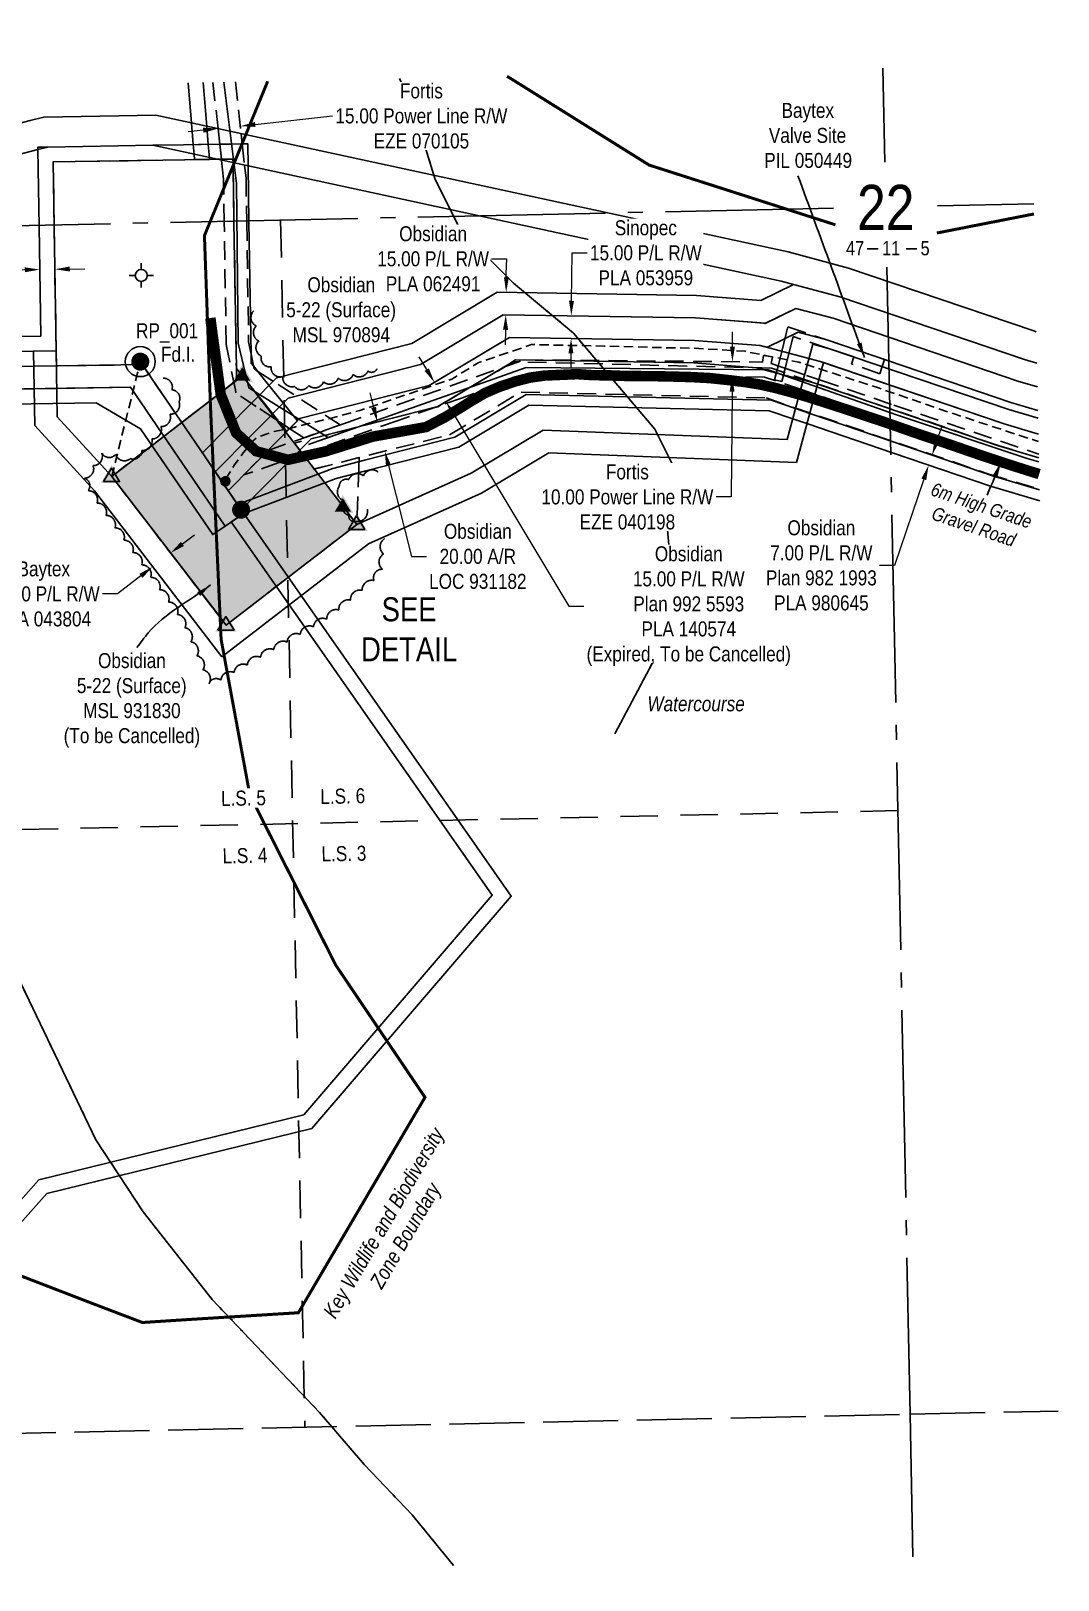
# Model space of a CAD drawing. Extents: x 596365 to 599043, y 5879832 to 5881868.
# Drawn here: x 598237 to 598922, y 5880018 to 5881050 of the extents above; entities that cross this region are included whole.
import ezdxf
from ezdxf.enums import TextEntityAlignment as Align

# ---------------------------------------------------------------- set-up
doc = ezdxf.new("R2010")
doc.units = 0
doc.header["$LTSCALE"] = 5
doc.header["$PDSIZE"] = 0.5
for name, pattern in [('0', [1, 1, 0]), ('DASHDOT2', [12.7, 6.35, -3.175, 0, -3.175]), ('foc-ACCESSROAD', [3.75, 2.5, -1.25]), ('foc-FLOWLINE', [3.75, 2.5, -1.25]), ('foc-LSD', [8, 5, -3]), ('foc-QUARTERLINE', [33, 25, -3, 2, -3]), ('foc-TIELINE', [1.875, 1.25, -0.625]), ('foc-UNSURVEYED', [12.5, 10, -2.5]), ('foc-WHEELTRACKS', [2, 0.4, -1.6]), ('UG_PIPE', [1.875, 1.25, -0.625])]:
    doc.linetypes.add(name, pattern=pattern)
doc.layers.get('Defpoints').update_dxf_attribs({"color": 9})
for name, color, linetype in [('10', 1, 'Continuous'), ('35', 37, 'Continuous'), ('9', 3, 'Continuous'), ('AS-PIPE-UG', 44, 'UG_PIPE'), ('AS-POWER', 104, 'foc-POWER'), ('AS-ROADS', 254, 'Continuous'), ('AS-SYMBOL', 7, 'Continuous'), ('AS-WILDLIFE', 131, 'DASHDOT2'), ('C-AR', 13, 'foc-ACCESSROAD'), ('C-RW', 13, 'Continuous'), ('C-WS', 13, 'foc-ACCESSROAD'), ('DETAIL-T', 7, 'Continuous'), ('F-EZE', 190, 'foc-FLOWLINE'), ('F-RW', 190, 'Continuous'), ('F-WS', 190, 'foc-ACCESSROAD'), ('F-WS-S', 8, 'Continuous'), ('L-MON', 1, 'Continuous'), ('L-QSEC', 8, 'foc-QUARTERLINE'), ('L-SECLBL', 7, 'Continuous'), ('L-SECTION-LSD', 7, 'foc-LSD'), ('L-TIE', 7, 'foc-TIELINE'), ('L-USEC', 7, 'foc-UNSURVEYED'), ('P-PROPOSED', 10, 'Continuous'), ('P-PROPOSED-H', 21, 'Continuous'), ('T-BUSH', 110, '0'), ('T-WATER-P3', 160, 'foc-WHEELTRACKS'), ('T-WATER-T', 170, 'Continuous')]:
    doc.layers.add(name, color=color, linetype=linetype)
for name, color, linetype, lineweight in [('C-AR-T', 13, 'Continuous', 9), ('C-RW-T', 13, 'Continuous', 9), ('C-WS-T', 13, 'Continuous', 9), ('F-EZE-T', 190, 'Continuous', 9), ('F-RW-T', 190, 'Continuous', 9), ('F-WS-T', 190, 'Continuous', 9), ('T-TEXT', 48, 'Continuous', 18)]:
    doc.layers.add(name, color=color, linetype=linetype, lineweight=lineweight)
doc.styles.add('100L', font='ARIALN.TTF', dxfattribs={"height": 11})
doc.styles.add('240', font='ARIALN.TTF', dxfattribs={"height": 30})
doc.styles.add('80', font='ARIALN.TTF', dxfattribs={"height": 10})
doc.styles.add('80CG', font='ARIALN.TTF', dxfattribs={"height": 10})
doc.styles.add('80L', font='ARIALN.TTF', dxfattribs={"height": 10})
doc.styles.add('foc-LtypeFont', font='ARIALN.TTF', dxfattribs={"height": 7.35})
doc.styles.add('SIMPLEX', font='ARIALN.TTF')
doc.linetypes.add('foc-POWER', pattern='A,6,-1,["P",foc-LtypeFont,S=0.2,R=0,X=-0.625,Y=-0.75],-1.24,4', length=12.24)
doc.linetypes.add('foc-TOPO-flowdirection-NOLINE', pattern='A,0,[">",foc-LtypeFont,S=0.3,R=0,X=0,Y=-0.945],-20,[">",foc-LtypeFont,S=0.3,R=0,X=0,Y=-0.945],0', length=20)
doc.dimstyles.new('Compass 5 000', dxfattribs={"dimscale": 5, "dimtxt": 9, "dimasz": 2, "dimexe": 0.2, "dimexo": 0.0625, "dimgap": 0.5, "dimtad": 0, "dimtih": 1, "dimtoh": 1, "dimzin": 0, "dimdsep": 46, "dimtxsty": '80CG', "dimcen": 0.1, "dimse1": 1, "dimse2": 1, "dimclrd": 256, "dimclrt": 256, "dimaunit": 1, "dimadec": 4, "dimazin": 0, "dimtfac": 0.06, "dimtofl": 0, "dimtmove": 0, "dimatfit": 1, "dimfxl": 0.2, "dimtolj": 1, "dimtzin": 0, "dimlwd": -1, "dimarcsym": 0})

# ---------------------------------------------------------------- blocks, each defined once
blk = doc.blocks.new('L-SECLBL')
at = {"layer": '9', "color": 7}
for p, q in [((-5.1, -27.8), (-12.3, -27.8)), ((20.7, -27.8), (13.5, -27.8))]:
    blk.add_line(p, q, dxfattribs=at)
at = {"layer": '10', "color": 2, "style": 'SIMPLEX'}
blk.add_attdef('SEC', text='', height=30, dxfattribs=at).set_placement((0, 0), align=Align.MIDDLE)
at = {"layer": '10', "color": 5, "style": '80L'}
blk.add_attdef('TWP', text='', height=9.5, dxfattribs=at).set_placement((-14.4, -27.4), align=Align.MIDDLE_RIGHT)
blk.add_attdef('RGE', text='', height=9.5, dxfattribs=at).set_placement((3.6, -27.4), align=Align.MIDDLE_CENTER)
blk.add_attdef('MER', text='', height=9.5, dxfattribs=at).set_placement((23.2, -27.4), align=Align.MIDDLE_LEFT)
blk = doc.blocks.new('*D441')
at = {"layer": 'C-AR-T', "transparency": 16777216}
for p, q in [((598465.7, 5880799), (598463.3, 5880808.7)), ((598475.6, 5880760.3), (598490.9, 5880699.8)), ((598490.9, 5880699.8), (598500.9, 5880699.8))]:
    blk.add_line(p, q, dxfattribs=at)
for points in [[(598467.3, 5880799.4), (598464.1, 5880798.6), (598468.2, 5880789.3)], [(598477.2, 5880760.7), (598473.9, 5880759.9), (598473.1, 5880770)]]:
    blk.add_solid(points, dxfattribs=at)
at = {"layer": 'Defpoints', "color": 0, "transparency": 16777216}
for p in [(598457.7, 5880786.7, 0.4), (598462.7, 5880767.3, 0.4), (598473.1, 5880770)]:
    blk.add_point(p, dxfattribs=at)
at = {"layer": 'C-AR-T', "transparency": 16777216, "insert": (598535.1, 5880699.8), "char_height": 10, "attachment_point": 5, "style": '80CG'}
blk.add_mtext('\\A1;Obsidian\\P20.00 A/R\\PLOC 931182', dxfattribs=at)
blk = doc.blocks.new('*D447')
at = {"layer": 'C-RW-T', "transparency": 16777216}
for p, q in [((598841.1, 5880776.7), (598844.3, 5880786.2)), ((598832.4, 5880751.2), (598812.9, 5880693.8)), ((598812.9, 5880693.8), (598802.9, 5880693.8))]:
    blk.add_line(p, q, dxfattribs=at)
for points in [[(598839.5, 5880777.2), (598842.7, 5880776.2), (598837.9, 5880767.2)], [(598830.8, 5880751.7), (598834, 5880750.6), (598835.6, 5880760.6)]]:
    blk.add_solid(points, dxfattribs=at)
at = {"layer": 'Defpoints', "color": 0, "transparency": 16777216}
for p in [(598789.5, 5880783.7), (598787.2, 5880777.1), (598835.6, 5880760.6)]:
    blk.add_point(p, dxfattribs=at)
at = {"layer": 'C-RW-T', "transparency": 16777216, "insert": (598764.1, 5880693.8), "char_height": 10, "attachment_point": 5, "style": '80CG', "bg_fill": 3, "box_fill_scale": 1.1, "bg_fill_color": 256, "bg_fill_true_color": 13158600, "bg_fill_transparency": 0}
blk.add_mtext('\\A1;Obsidian\\P7.00 P/L R/W\\PPlan 982 1993\\PPLA 980645', dxfattribs=at)
blk = doc.blocks.new('*D449')
at = {"layer": 'C-RW-T', "transparency": 16777216}
for p, q in [((598501.1, 5880824.3), (598495.9, 5880832.8)), ((598519.1, 5880794.3), (598595.8, 5880666.7)), ((598595.8, 5880666.7), (598605.8, 5880666.7))]:
    blk.add_line(p, q, dxfattribs=at)
for points in [[(598502.5, 5880825.1), (598499.6, 5880823.4), (598506.2, 5880815.7)], [(598520.5, 5880795.1), (598517.7, 5880793.4), (598513.9, 5880802.8)]]:
    blk.add_solid(points, dxfattribs=at)
at = {"layer": 'Defpoints', "color": 0, "transparency": 16777216}
for p in [(598520.4, 5880824.2), (598528.1, 5880811.3), (598513.9, 5880802.8)]:
    blk.add_point(p, dxfattribs=at)
at = {"layer": 'C-RW-T', "transparency": 16777216, "insert": (598675.7, 5880666.7), "char_height": 10, "attachment_point": 5, "style": '80CG', "bg_fill": 3, "box_fill_scale": 1.1, "bg_fill_color": 256, "bg_fill_true_color": 13158600, "bg_fill_transparency": 0}
blk.add_mtext('\\A1;Obsidian\\P15.00 P/L R/W\\PPlan 992 5593\\PPLA 140574\\P(Expired, To be Cancelled)', dxfattribs=at)
blk = doc.blocks.new('*D450')
at = {"layer": 'C-RW-T', "transparency": 16777216}
for p, q in [((598544.3, 5880898), (598554.3, 5880898)), ((598554.3, 5880898), (598554.3, 5880895.7)), ((598554.1, 5880885.7), (598554.3, 5880895.7)), ((598553.6, 5880850.7), (598553.4, 5880840.8))]:
    blk.add_line(p, q, dxfattribs=at)
for points in [[(598552.5, 5880885.8), (598555.8, 5880885.7), (598554, 5880875.7)], [(598551.9, 5880850.8), (598555.3, 5880850.7), (598553.7, 5880860.7)]]:
    blk.add_solid(points, dxfattribs=at)
at = {"layer": 'Defpoints', "color": 0, "transparency": 16777216}
for p in [(598554, 5880875.7), (598566.4, 5880875.5), (598566.1, 5880860.6)]:
    blk.add_point(p, dxfattribs=at)
at = {"layer": 'C-RW-T', "transparency": 16777216, "insert": (598505.3, 5880898), "char_height": 10, "attachment_point": 5, "style": '80CG', "bg_fill": 3, "box_fill_scale": 1.1, "bg_fill_color": 256, "bg_fill_true_color": 13158600, "bg_fill_transparency": 0}
blk.add_mtext('\\A1;Obsidian\\P15.00 P/L R/W\\PPLA 062491', dxfattribs=at)
blk = doc.blocks.new('*D453')
at = {"layer": 'Defpoints', "color": 0, "transparency": 16777216}
for p in [(598642.6, 5880830), (598642.5, 5880820), (598704.7, 5880819.5)]:
    blk.add_point(p, dxfattribs=at)
at = {"layer": 'F-EZE-T', "transparency": 16777216}
for p, q in [((598704.9, 5880839.5), (598704.9, 5880849.5)), ((598704.6, 5880809.5), (598703.9, 5880739.4)), ((598703.9, 5880739.4), (598693.9, 5880739.4))]:
    blk.add_line(p, q, dxfattribs=at)
for points in [[(598703.2, 5880839.5), (598706.5, 5880839.5), (598704.8, 5880829.5)], [(598702.9, 5880809.5), (598706.2, 5880809.5), (598704.7, 5880819.5)]]:
    blk.add_solid(points, dxfattribs=at)
at = {"layer": 'F-EZE-T', "transparency": 16777216, "insert": (598634.8, 5880739.4), "char_height": 10, "attachment_point": 5, "style": '80CG', "bg_fill": 3, "box_fill_scale": 1.1, "bg_fill_color": 256, "bg_fill_true_color": 13158600, "bg_fill_transparency": 0}
blk.add_mtext('\\A1;Fortis\\P10.00 Power Line R/W\\PEZE 040198', dxfattribs=at)
blk = doc.blocks.new('*D454')
at = {"layer": 'Defpoints', "color": 0, "transparency": 16777216}
for p in [(598376.8, 5880986.4), (598365.1, 5880956.1), (598380, 5880957.7)]:
    blk.add_point(p, dxfattribs=at)
at = {"layer": 'F-EZE-T', "transparency": 16777216}
for p, q in [((598386.8, 5880987.5), (598438.3, 5880993.2)), ((598352, 5880983.7), (598342, 5880982.6))]:
    blk.add_line(p, q, dxfattribs=at)
for points in [[(598386.6, 5880989.2), (598386.9, 5880985.9), (598376.8, 5880986.4)], [(598351.8, 5880985.4), (598352.2, 5880982), (598361.9, 5880984.8)]]:
    blk.add_solid(points, dxfattribs=at)
at = {"layer": 'F-EZE-T', "transparency": 16777216, "insert": (598497.5, 5880993.2), "char_height": 10, "attachment_point": 5, "style": '80CG', "bg_fill": 3, "box_fill_scale": 1.1, "bg_fill_color": 256, "bg_fill_true_color": 13158600, "bg_fill_transparency": 0}
blk.add_mtext('\\A1;Fortis\\P15.00 Power Line R/W\\PEZE 070105 ', dxfattribs=at)
blk = doc.blocks.new('*D460')
at = {"layer": 'Defpoints', "color": 0, "transparency": 16777216}
for p in [(598314.1, 5880723.1), (598302.3, 5880713.9), (598318.4, 5880692.9)]:
    blk.add_point(p, dxfattribs=at)
at = {"layer": 'F-RW-T', "transparency": 16777216}
for p, q in [((598338.2, 5880708.2), (598346.2, 5880714.3)), ((598310.5, 5880686.8), (598294.9, 5880674.8)), ((598294.9, 5880674.8), (598284.9, 5880674.8))]:
    blk.add_line(p, q, dxfattribs=at)
for points in [[(598337.2, 5880709.5), (598339.3, 5880706.8), (598330.3, 5880702.1)], [(598309.5, 5880688.2), (598311.5, 5880685.5), (598318.4, 5880692.9)]]:
    blk.add_solid(points, dxfattribs=at)
at = {"layer": 'F-RW-T', "transparency": 16777216, "insert": (598245.8, 5880674.8), "char_height": 10, "attachment_point": 5, "style": '80CG'}
blk.add_mtext('\\A1;Baytex\\P15.00 P/L R/W\\PPLA 043804', dxfattribs=at)
blk = doc.blocks.new('*D461')
at = {"layer": 'Defpoints', "color": 0, "transparency": 16777216}
for p in [(598243.2, 5880890.9), (598243.4, 5880876.4), (598253.4, 5880876.5)]:
    blk.add_point(p, dxfattribs=at)
at = {"layer": 'F-RW-T', "transparency": 16777216}
for p, q in [((598233.2, 5880890.8), (598210.9, 5880890.4)), ((598263.2, 5880891.2), (598273.2, 5880891.4))]:
    blk.add_line(p, q, dxfattribs=at)
for points in [[(598233.1, 5880892.4), (598233.2, 5880889.1), (598243.2, 5880890.9)], [(598263.1, 5880892.9), (598263.2, 5880889.6), (598253.2, 5880891.1)]]:
    blk.add_solid(points, dxfattribs=at)
at = {"layer": 'F-RW-T', "transparency": 16777216, "insert": (598171.8, 5880890.4), "char_height": 10, "attachment_point": 5, "style": '80CG', "bg_fill": 3, "box_fill_scale": 1.1, "bg_fill_color": 256, "bg_fill_true_color": 13158600, "bg_fill_transparency": 0}
blk.add_mtext('\\A1;Sinopec\\P10.00 P/L R/W\\PPLA 063358', dxfattribs=at)
blk = doc.blocks.new('*D470')
at = {"layer": 'Defpoints', "color": 0, "transparency": 16777216}
for p in [(598597.4, 5880860.1), (598643.1, 5880859.5), (598642.9, 5880844.4)]:
    blk.add_point(p, dxfattribs=at)
at = {"layer": 'F-RW-T', "transparency": 16777216}
for p, q in [((598597.6, 5880870.1), (598598, 5880902)), ((598598, 5880902), (598608, 5880902)), ((598597.1, 5880835), (598597, 5880825))]:
    blk.add_line(p, q, dxfattribs=at)
for points in [[(598595.9, 5880870.1), (598599.2, 5880870), (598597.4, 5880860.1)], [(598595.5, 5880835), (598598.8, 5880835), (598597.3, 5880845)]]:
    blk.add_solid(points, dxfattribs=at)
at = {"layer": 'F-RW-T', "transparency": 16777216, "insert": (598647.1, 5880902), "char_height": 10, "attachment_point": 5, "style": '80CG', "bg_fill": 3, "box_fill_scale": 1.1, "bg_fill_color": 256, "bg_fill_true_color": 13158600, "bg_fill_transparency": 0}
blk.add_mtext('\\A1;Sinopec\\P15.00 P/L R/W\\PPLA 053959', dxfattribs=at)
blk = doc.blocks.new('RISER')
h = blk.add_hatch(color=255)
h.dxf.hatch_style = 1
edge = h.paths.add_edge_path()
edge.add_arc((0, 0), 0.7, 0, 360)
blk.add_hatch(color=13).paths.add_polyline_path([(0.58, -0.15), (-0.58, -0.15, 0.774597)])
at = {"color": 13}
blk.add_line((-0.58, -0.15), (0.58, -0.15), dxfattribs=at)
blk.add_circle((0, 0), 0.6, dxfattribs=at)
blk = doc.blocks.new('GABD')
for p, q in [((-0.81, 0), (-1.62, 0)), ((0, 0.81), (0, 1.62)), ((1.62, 0), (0.81, 0)), ((0, -0.81), (0, -1.62))]:
    blk.add_line(p, q)
blk.add_circle((0, 0), 0.8)
blk = doc.blocks.new('fdia')
at = {"color": 255, "const_width": 1}
blk.add_lwpolyline([(-0.5, 0, 1), (0.5, 0, 1)], format="xyb", close=True, dxfattribs=at)
blk = doc.blocks.new('Fdiaa')
blk.add_blockref('fdia', (0, 0))
blk = doc.blocks.new('fdib')
at = {"color": 1, "const_width": 1.6}
blk.add_lwpolyline([(-0.4, 0, 1), (0.4, 0, 1)], format="xyb", close=True, dxfattribs=at)
at = {"color": 1}
blk.add_circle((0, 0), 0.8, dxfattribs=at)
blk = doc.blocks.new('Fdibb')
blk.add_blockref('fdib', (0, 0))
blk = doc.blocks.new('fdicc')
for name in ['Fdibb', 'Fdiaa']:
    blk.add_blockref(name, (0, 0))
blk = doc.blocks.new('FDI')
blk.add_blockref('fdicc', (0, 0))
blk = doc.blocks.new('STRIA')
blk.add_hatch(color=255).paths.add_polyline_path([(-0.04, 1.52), (-1.47, -0.87), (1.39, -0.87)])
blk = doc.blocks.new('STRIAA')
blk.add_blockref('STRIA', (0, 0))
blk = doc.blocks.new('STRIB')
at = {"color": 1}
blk.add_solid([(-1.12, -0.67), (-0.04, 1.13), (1.04, -0.67)], dxfattribs=at)
blk = doc.blocks.new('STRIBB')
blk.add_blockref('STRIB', (0, 0))
blk = doc.blocks.new('STRICC')
for name in ['STRIAA', 'STRIBB']:
    blk.add_blockref(name, (0, 0))
blk = doc.blocks.new('fdspike')
blk.add_blockref('STRICC', (0, 0))
blk = doc.blocks.new('TRIA')
blk.add_hatch(color=255).paths.add_polyline_path([(-0.04, 1.52), (-1.47, -0.87), (1.39, -0.87)])
blk = doc.blocks.new('TRIAA')
blk.add_blockref('TRIA', (0, 0))
blk = doc.blocks.new('TRIB')
at = {"color": 1}
blk.add_lwpolyline([(-1.12, -0.67), (-0.04, 1.13), (1.04, -0.67)], close=True, dxfattribs=at)
blk = doc.blocks.new('TRIBB')
blk.add_blockref('TRIB', (0, 0))
blk = doc.blocks.new('TRICC')
for name in ['TRIAA', 'TRIBB']:
    blk.add_blockref(name, (0, 0))
blk = doc.blocks.new('plspike')
blk.add_blockref('TRICC', (0, 0))

msp = doc.modelspace()

# ---------------------------------------------------------------- hatches: boundary and pattern name
at = {"layer": 'P-PROPOSED-H'}
h = msp.add_hatch(color=256, dxfattribs=at)
h.dxf.hatch_style = 1
h.paths.add_polyline_path([(598378.238, 5880820.15), (598445.349, 5880733.053), (598454.501, 5880721.177), (598367.404, 5880654.065), (598358.253, 5880665.942), (598291.141, 5880753.038)])

# ---------------------------------------------------------------- linework, layer by layer
at = {"color": 4}
msp.add_line((598769.536, 5880838.153, 0.436), (598758.461, 5880841.089, 0.436), dxfattribs=at)
msp.add_line((598310.079, 5880829.524), (598310.123, 5880829.556))
at = {"layer": '35', "color": 3}
msp.add_circle((598310.123, 5880829.556), 10, dxfattribs=at)
at = {"layer": 'AS-PIPE-UG', "flags": 128}
msp.add_lwpolyline([(598366.905, 5880751.17), (598372.867, 5880760.744), (598378.793, 5880768.847), (598384.466, 5880776.11), (598388.606, 5880779.497), (598399.432, 5880782.972), (598410.652, 5880785.311), (598416.198, 5880786.786), (598426.407, 5880789.242), (598437.272, 5880792.001), (598456.524, 5880796.974), (598517.726, 5880817.942), (598535.436, 5880828.859), (598570.9, 5880840.916), (598619.518, 5880839.895), (598660.49, 5880838.827), (598678.217, 5880838.562), (598713.23, 5880836.437), (598749.02, 5880829.211), (598802.767, 5880811.801), (598851.947, 5880794.913), (598904.817, 5880777.625), (598908.848, 5880776.39)], dxfattribs=at)
at = {"layer": 'AS-POWER', "flags": 128}
for points in [[(598365.731, 5881015.7), (598374.139, 5880948.215), (598375.467, 5880841.81), (598382.368, 5880812.056), (598435.28, 5880778.964)], [(598422.2, 5880774.326), (598567.253, 5880825.758), (598728.602, 5880824.071), (598814.253, 5880794.106), (598901.335, 5880765.09), (598909.123, 5880762.736)]]:
    msp.add_lwpolyline(points, dxfattribs=at)
at = {"layer": 'AS-ROADS', "const_width": 6.997, "flags": 128}
msp.add_lwpolyline([(598356.809, 5880858.608), (598363.762, 5880807.508), (598374.009, 5880782.104), (598387.357, 5880769.901), (598408.536, 5880764.162), (598433.812, 5880769.823), (598464.945, 5880779.572), (598500.559, 5880785.972), (598511.704, 5880791.773), (598512.566, 5880792.151), (598521.986, 5880797.802), (598531.313, 5880803.631), (598540.101, 5880808.754), (598549.892, 5880812.916), (598560.131, 5880816.393), (598569.817, 5880818.911), (598579.753, 5880820.28), (598601.471, 5880821.228), (598611.706, 5880820.532), (598622.331, 5880820.44), (598633.335, 5880820.029), (598643.687, 5880819.937), (598654.825, 5880819.83), (598666.259, 5880819.585), (598677.823, 5880819.25), (598689.562, 5880818.62), (598701.33, 5880817.375), (598713.196, 5880815.939), (598723.176, 5880814.332), (598733.073, 5880812.1), (598742.874, 5880809.501), (598752.737, 5880806.707), (598762.554, 5880803.607), (598772.565, 5880800.393), (598782.592, 5880797.137), (598792.559, 5880793.826), (598802.486, 5880790.532), (598812.365, 5880787.146), (598822.161, 5880783.703), (598831.853, 5880780.339), (598841.51, 5880777.121), (598850.997, 5880773.911), (598861.929, 5880770.114), (598872.822, 5880766.386), (598883.708, 5880762.789), (598894.406, 5880759.312), (598905.075, 5880755.961), (598909.286, 5880754.678)], dxfattribs=at)
at = {"layer": 'AS-WILDLIFE', "const_width": 2, "flags": 128}
for points in [[(598773.463, 5880920.695), (598649.313, 5880960.5), (598558.875, 5881017), (598554.562, 5881019.672)], [(598395.046, 5881016.317), (598387.313, 5880997.5), (598352.875, 5880913.5), (598355.312, 5880845.5), (598356.937, 5880799), (598364, 5880644.5), (598383.125, 5880541), (598440.438, 5880427.5), (598499.875, 5880339.5), (598415.5, 5880196), (598342.625, 5880191.5), (598311.5, 5880189.5), (598277.375, 5880202.5), (598107.375, 5880268), (597995, 5880319.5), (598001.063, 5880436.5), (597985.437, 5880605.5), (597983.438, 5880627), (597954, 5880703), (597920.375, 5880790), (597911.063, 5880873), (597900.312, 5880968.5), (597906.745, 5881006.045)], [(598905.797, 5880927.933), (598841.108, 5880915.242)]]:
    msp.add_lwpolyline(points, dxfattribs=at)
at = {"layer": 'C-AR'}
msp.add_lwpolyline([(598909.067, 5880765.551), (598881.841, 5880773.719), (598730.792, 5880825.271), (598558.63, 5880829.455), (598508.53, 5880799.54), (598412.809, 5880775.279), (598426.075, 5880758.018), (598516.272, 5880780.878), (598563.919, 5880809.329), (598727.238, 5880805.36), (598875.738, 5880754.678), (598909.489, 5880744.552)], dxfattribs=at)
at = {"layer": 'C-RW'}
msp.add_lwpolyline([(598909.066, 5880765.58), (598881.402, 5880773.779), (598759, 5880815.34), (598720.848, 5880825.503), (598678.772, 5880828.766), (598560.193, 5880830.655), (598555.684, 5880827.943), (598508.536, 5880799.589), (598424.066, 5880778.191), (598377.321, 5880730.925), (598368.719, 5880743.55), (598416.339, 5880791.701), (598502.707, 5880813.58), (598547.957, 5880840.792), (598556.142, 5880845.715), (598679.472, 5880843.75), (598723.378, 5880840.345), (598763.345, 5880829.699), (598885.944, 5880788.071), (598908.749, 5880781.312)], dxfattribs=at)
at = {"layer": 'C-RW', "elevation": 0.436}
for points in [[(597890.809, 5880821.04), (597983.511, 5880822.481), (598013.657, 5880822.95), (598239.2, 5880826.453), (598254.2, 5880826.687), (598311.471, 5880827.577), (598379.047, 5880728.391), (598366.656, 5880719.948), (598303.628, 5880812.459), (598254.443, 5880811.7), (598239.444, 5880811.467), (598013.956, 5880807.965), (597983.81, 5880807.496), (597890.975, 5880806.054)], [(598909.646, 5880736.76), (598876.789, 5880746.595), (598811.506, 5880768.832), (598754.466, 5880788.262), (598744.981, 5880791.494), (598729.294, 5880796.837), (598569.2, 5880800.595), (598522.438, 5880772.647), (598459.572, 5880756.642), (598440.573, 5880751.806), (598379.047, 5880728.391), (598374.997, 5880734.336), (598392.768, 5880741.099), (598438.459, 5880758.485), (598459.651, 5880763.88), (598519.725, 5880779.173), (598567.346, 5880807.635), (598730.531, 5880803.805), (598746.82, 5880798.256), (598756.306, 5880795.025), (598811.356, 5880776.273), (598878.92, 5880753.258), (598909.498, 5880744.105)]]:
    msp.add_lwpolyline(points, dxfattribs=at)
at = {"layer": 'C-RW'}
msp.add_polyline3d([(598908.116, 5880812.776, 0), (598895.029, 5880816.655, 0), (598772.035, 5880858.417, 0), (598747.127, 5880865.052, 0), (598726.75, 5880855.122, 0), (598680.172, 5880858.734, 0), (598552.091, 5880860.775, 0), (598496.878, 5880827.571, 0), (598408.612, 5880805.211, 0), (598360.118, 5880756.175, 0), (598351.516, 5880768.8, 0), (598400.886, 5880818.721, 0), (598491.049, 5880841.561, 0), (598548.041, 5880875.835, 0), (598680.871, 5880873.719, 0), (598723.845, 5880870.386, 0), (598745.584, 5880880.979, 0), (598776.38, 5880872.776, 0), (598899.571, 5880830.947, 0), (598907.799, 5880828.507, 0.009)], dxfattribs=at)
at = {"layer": 'C-WS', "elevation": 0.436}
for points in [[(598337.723, 5880789.005), (598337.723, 5880789.005), (598311.471, 5880827.577), (598254.2, 5880826.687), (598254.038, 5880836.686), (598252.69, 5880919.764), (598251.995, 5880962.59), (598339.739, 5880964.013), (598349.764, 5880964.176), (598351.937, 5880964.211), (598360.718, 5880964.354), (598364.155, 5880964.409), (598365.589, 5880964.432), (598371.876, 5880964.535), (598371.919, 5880961.888), (598372.561, 5880922.334), (598374.139, 5880824.994), (598374.266, 5880817.119), (598374.266, 5880817.119), (598337.723, 5880789.005)], [(598426.073, 5880758.05), (598426.073, 5880758.05), (598455.927, 5880765.616), (598455.927, 5880765.616), (598455.699, 5880758.527), (598454.498, 5880721.12), (598408.059, 5880685.393), (598400.116, 5880679.282), (598367.279, 5880654.02), (598358.132, 5880665.909), (598291.053, 5880753.1), (598327.184, 5880780.897), (598337.723, 5880789.005), (598339.097, 5880790.063), (598356.618, 5880803.542), (598370.767, 5880814.427), (598371.663, 5880815.117), (598378.244, 5880820.179), (598426.073, 5880758.05)]]:
    msp.add_lwpolyline(points, close=True, dxfattribs=at)
at = {"layer": 'F-EZE', "elevation": 0.436}
msp.add_lwpolyline([(598373.585, 5881015.865), (598377.388, 5880981.162), (598378.103, 5880974.637), (598379.688, 5880960.177), (598380.585, 5880951.987), (598381.056, 5880922.516), (598382.332, 5880842.675), (598383.988, 5880834.441), (598385.535, 5880826.751), (598385.942, 5880824.73), (598388.467, 5880823.091), (598401.924, 5880814.373), (598417.634, 5880804.168), (598434.768, 5880793.052), (598443.449, 5880787.394), (598419.09, 5880778.782), (598412.941, 5880782.853), (598402.205, 5880789.961), (598400.173, 5880791.292), (598387.445, 5880799.733), (598373.883, 5880808.711), (598373.477, 5880810.733), (598367.377, 5880841.066), (598366.081, 5880922.195), (598365.62, 5880951.049), (598364.155, 5880964.409), (598363.061, 5880974.394), (598361.947, 5880984.563), (598358.551, 5881015.549)], dxfattribs=at)
at = {"layer": 'F-EZE'}
msp.add_lwpolyline([(598909.234, 5880757.257), (598812.666, 5880789.968), (598760.941, 5880807.489), (598751.452, 5880810.704), (598726.155, 5880819.273), (598567.887, 5880820.738), (598524.853, 5880805.536), (598482.032, 5880790.409), (598421.48, 5880769.019), (598420.404, 5880768.638), (598379.103, 5880754.049), (598395.209, 5880770.335), (598414.859, 5880777.284), (598421.26, 5880779.548), (598445.65, 5880788.172), (598566.065, 5880830.756), (598724.784, 5880829.287), (598725.497, 5880833.633), (598731.417, 5880832.664), (598730.702, 5880828.292), (598736.386, 5880826.367), (598741.137, 5880824.757), (598754.082, 5880820.373), (598763.571, 5880817.158), (598812.452, 5880800.601), (598909.02, 5880767.889)], dxfattribs=at)
at = {"layer": 'F-RW', "elevation": 0.436}
for points in [[(598351.97, 5881015.411), (598354.44, 5880986.216), (598355.45, 5880974.27), (598356.205, 5880965.347), (598356.295, 5880964.282), (598351.937, 5880964.212), (598349.764, 5880964.176), (598349.407, 5880964.17), (598346.269, 5880964.118), (598345.975, 5880967.6), (598345.424, 5880974.108), (598344.21, 5880988.468), (598341.948, 5881015.2)], [(598737.292, 5880883.188), (598318.411, 5880973.669), (598248.497, 5880972.535), (598241.86, 5880970.798), (598028.487, 5880914.964), (598011.906, 5880910.626), (597981.907, 5880902.777), (597890.171, 5880878.771)], [(598013.257, 5880842.947), (598243.875, 5880846.53), (598242.691, 5880919.549), (598241.86, 5880970.798), (598241.834, 5880972.427), (598248.497, 5880972.535), (598318.411, 5880973.669), (598338.902, 5880974.001), (598348.927, 5880974.164), (598350.797, 5880974.194), (598363.061, 5880974.394), (598370.757, 5880974.518), (598378.103, 5880974.637), (598381.713, 5880974.696), (598381.957, 5880959.677), (598382.559, 5880922.549), (598383.988, 5880834.441), (598384.084, 5880828.563), (598385.535, 5880826.751), (598388.467, 5880823.091), (598398.339, 5880810.767), (598407.782, 5880798.979), (598414.821, 5880790.166), (598407.749, 5880783.015), (598402.205, 5880789.961), (598400.716, 5880791.823), (598391.271, 5880803.609), (598380.831, 5880816.642), (598374.139, 5880824.994), (598372.561, 5880922.334), (598371.919, 5880961.888), (598371.876, 5880964.535), (598365.589, 5880964.432), (598364.155, 5880964.409), (598360.718, 5880964.354), (598351.937, 5880964.211), (598349.764, 5880964.176), (598339.739, 5880964.013), (598251.995, 5880962.59), (598252.69, 5880919.764), (598254.038, 5880836.686), (598239.038, 5880836.453), (598013.457, 5880832.948)], [(597890.699, 5880831.04), (597983.311, 5880832.48), (598013.457, 5880832.948), (598239.038, 5880836.453), (598254.038, 5880836.686), (598254.2, 5880826.687), (598239.2, 5880826.453), (598013.657, 5880822.95), (597983.511, 5880822.481), (597890.809, 5880821.04)], [(598005.433, 5880017.959), (598029.201, 5880044.688), (598089.152, 5880112.112), (598242.428, 5880284.474), (598419.061, 5880327.781), (598544.697, 5880474.123), (598370.781, 5880722.759), (598379.047, 5880728.391), (598557.336, 5880473.493), (598424.559, 5880318.832), (598247.832, 5880275.501), (598102.8, 5880112.404), (598029.495, 5880029.969), (598019.043, 5880018.216)]]:
    msp.add_lwpolyline(points, dxfattribs=at)
at = {"layer": 'F-RW', "flags": 128}
for points in [[(597879.512, 5880896.647), (598236.799, 5880990.138), (598245.765, 5880992.485), (598320.386, 5880993.696), (598741.978, 5880902.629), (598782.173, 5880891.922), (598905.63, 5880850.002), (598907.376, 5880849.484)], [(597880.88, 5880876.34), (598241.86, 5880970.798), (598248.497, 5880972.535), (598318.411, 5880973.669), (598737.292, 5880883.188), (598776.38, 5880872.776), (598899.571, 5880830.947), (598907.799, 5880828.507)], [(598908.538, 5880791.8), (598888.972, 5880797.599), (598769.536, 5880838.153), (598758.461, 5880841.089), (598741.21, 5880777.628), (598578.676, 5880783.918), (598530.632, 5880755.295), (598454.498, 5880721.12), (598367.279, 5880654.02), (598291.053, 5880753.1), (598254.748, 5880792.865), (598254.038, 5880836.686), (598239.046, 5880836.453), (598239.848, 5880786.948), (598279.554, 5880743.457), (598364.537, 5880632.994), (598462.245, 5880708.163), (598537.562, 5880741.97), (598582.534, 5880768.764), (598747.422, 5880762.382), (598765.53, 5880828.957), (598885.944, 5880788.071), (598908.749, 5880781.312)]]:
    msp.add_lwpolyline(points, dxfattribs=at)
at = {"layer": 'F-RW'}
msp.add_lwpolyline([(598908.116, 5880812.776), (598895.029, 5880816.655), (598772.035, 5880858.417), (598747.127, 5880865.052), (598726.539, 5880855.019), (598725.908, 5880855.187), (598680.172, 5880858.734), (598552.091, 5880860.775), (598496.878, 5880827.571), (598408.612, 5880805.211), (598360.118, 5880756.175), (598368.719, 5880743.55), (598416.339, 5880791.701), (598502.707, 5880813.58), (598556.142, 5880845.715), (598679.472, 5880843.75), (598723.378, 5880840.345), (598728.082, 5880839.092), (598748.669, 5880849.125), (598767.69, 5880844.058), (598890.486, 5880802.363), (598908.432, 5880797.044)], dxfattribs=at)
at = {"layer": 'F-RW', "elevation": 0.436, "flags": 128}
msp.add_lwpolyline([(597890.975, 5880806.054), (598303.628, 5880812.459), (598366.656, 5880719.948), (598358.396, 5880714.32), (598310.313, 5880784.895), (598280.718, 5880802.117), (597891.085, 5880796.064)], dxfattribs=at)
at = {"layer": 'F-WS'}
msp.add_lwpolyline([(598741.814, 5880852.839), (598769.747, 5880843.377), (598787.289, 5880837.434), (598806.22, 5880830.976), (598804.666, 5880826.389), (598803.025, 5880821.545), (598784.081, 5880827.962), (598785.688, 5880832.729), (598769.173, 5880838.247), (598768.133, 5880838.525), (598745.338, 5880846.366), (598742.467, 5880834.987), (598739.948, 5880825.001), (598739.544, 5880823.403), (598738.804, 5880820.47), (598737.737, 5880816.241), (598732.889, 5880817.465), (598733.971, 5880821.75), (598734.796, 5880825.02), (598735.196, 5880826.61), (598737.637, 5880836.27), (598740.423, 5880847.328), (598741.814, 5880852.839)], close=True, dxfattribs=at)
at = {"layer": 'L-QSEC', "flags": 128}
for points in [[(598805.156, 5881024.944), (598806.417, 5880962.53)], [(598000.246, 5880915.197), (598772.282, 5880931.789)], [(598841.548, 5880933.278), (598905.661, 5880934.655)], [(598807.83, 5880892.545), (598823.258, 5880128.408)], [(598823.258, 5880128.408), (598825.175, 5880033.446)]]:
    msp.add_lwpolyline(points, dxfattribs=at)
at = {"layer": 'L-SECTION-LSD'}
for p, q in [((598403.634, 5880923.866), (598419.782, 5880119.75)), ((598815.14, 5880530.472), (598008.276, 5880513.129))]:
    msp.add_line(p, q, dxfattribs=at)
at = {"layer": 'L-TIE'}
msp.add_line((598291.141, 5880753.038), (598310.123, 5880829.556), dxfattribs=at)
at = {"layer": 'L-USEC', "flags": 128}
for points in [[(598016.306, 5880111.091), (598823.257, 5880128.408)], [(598823.258, 5880128.408), (598921.854, 5880130.524)]]:
    msp.add_lwpolyline(points, dxfattribs=at)
at = {"layer": 'P-PROPOSED'}
msp.add_lwpolyline([(598378.238, 5880820.15), (598445.349, 5880733.053), (598454.501, 5880721.177), (598367.404, 5880654.065), (598358.253, 5880665.942), (598291.141, 5880753.038)], close=True, dxfattribs=at)
at = {"layer": 'T-BUSH', "flags": 128}
for points in [[(598385.732, 5880863.39, 0.52056705), (598387.401, 5880853.354, 0.52056705), (598389.069, 5880843.319, 0.52056705), (598390.737, 5880833.284, 0.52056705), (598397.292, 5880826.045, 0.52056705), (598405.1, 5880819.523, 0.52056705), (598412.908, 5880813.001, 0.52056705), (598422.358, 5880813.593, 0.52056705), (598432.235, 5880816.03, 0.52056705), (598442.112, 5880818.467, 0.52056705), (598451.989, 5880820.904, 0.52056705), (598461.866, 5880823.341, 0.52056705), (598467.82, 5880824.81, 0.52056705)], [(598472.988, 5880711.623, 0.52056705), (598472.251, 5880701.476, 0.52056705), (598471.515, 5880691.33, 0.52056705), (598465.872, 5880683.697, 0.52056705), (598458.068, 5880677.172, 0.52056705), (598450.263, 5880670.646, 0.52056705), (598442.458, 5880664.121, 0.52056705), (598434.357, 5880658.02, 0.52056705), (598425.543, 5880652.94, 0.52056705), (598416.729, 5880647.861, 0.52056705), (598407.915, 5880642.781, 0.52056705), (598399.101, 5880637.701, 0.52056705), (598390.286, 5880632.621, 0.52056705), (598381.472, 5880627.542, 0.52056705), (598372.658, 5880622.462, 0.52056705), (598363.844, 5880617.382, 0.52056705), (598355.906, 5880614.933, 0.52056705), (598351.9, 5880624.284, 0.52056705), (598347.894, 5880633.635, 0.52056705), (598343.887, 5880642.986, 0.52056705), (598339.881, 5880652.338, 0.52056705), (598334.904, 5880661.14, 0.52056705), (598328.951, 5880669.389, 0.52056705), (598322.998, 5880677.639, 0.52056705), (598317.045, 5880685.888, 0.52056705), (598311.092, 5880694.138, 0.52056705), (598305.139, 5880702.387, 0.52056705), (598299.186, 5880710.637, 0.52056705), (598293.233, 5880718.886, 0.52056705), (598287.28, 5880727.136, 0.52056705), (598281.327, 5880735.385, 0.52056705), (598275.374, 5880743.635, 0.52056705), (598272.861, 5880751.914, 0.52056705), (598278.668, 5880760.267, 0.52056705), (598284.475, 5880768.62, 0.52056705), (598293.656, 5880767.633, 0.52056705), (598303.461, 5880764.919, 0.52056705), (598311.234, 5880770.426, 0.52056705), (598317.853, 5880778.099, 0.52056705), (598323.899, 5880786.281, 0.52056705), (598329.944, 5880794.463, 0.52056705), (598335.99, 5880802.645, 0.52056705), (598331.192, 5880810.794, 0.52056705), (598325.396, 5880818.542, 0.52056705)], [(598468.776, 5880755.997, 0.52056705), (598458.918, 5880753.483, 0.52056705), (598449.061, 5880750.97, 0.52056705), (598442.744, 5880746.512, 0.52056705), (598445.916, 5880736.846, 0.52056705), (598449.087, 5880727.179, 0.52056705), (598453.428, 5880723.058, 0.52056705), (598461.528, 5880731.288, 0.52056705)]]:
    msp.add_lwpolyline(points, format="xyb", dxfattribs=at)
at = {"layer": 'T-WATER-P3', "flags": 128}
for points in [[(598626.432, 5880581.555), (598653.229, 5880632.326), (598665.755, 5880670.233), (598661.363, 5880719.869), (598664.901, 5880760.944), (598653.106, 5880784.508), (598598.964, 5880848.492), (598558.854, 5880881.862), (598523.844, 5880916.87), (598506.675, 5880950.94), (598492.679, 5880996.398), (598483, 5881018.167)], [(598518.978, 5880027.661), (598491.428, 5880061.276), (598459.563, 5880094.629), (598429.649, 5880129.626), (598357.99, 5880204.894), (598311.937, 5880263.312), (598280.551, 5880311.206), (598203.675, 5880471.196), (598180.804, 5880502.43), (598142.645, 5880537.744), (598117.198, 5880557.438), (598078.868, 5880582.556), (598029.744, 5880607.399), (597985.006, 5880724.991)]]:
    msp.add_lwpolyline(points, dxfattribs=at)
at = {"layer": 'T-WATER-P3', "linetype": 'foc-TOPO-flowdirection-NOLINE', "flags": 128}
for points in [[(598626.432, 5880581.555), (598653.229, 5880632.326), (598665.755, 5880670.233), (598661.363, 5880719.869), (598664.901, 5880760.944), (598653.106, 5880784.508), (598598.964, 5880848.492), (598558.854, 5880881.862), (598523.844, 5880916.87), (598506.675, 5880950.94), (598492.679, 5880996.398), (598483, 5881018.167)], [(598518.978, 5880027.661), (598491.428, 5880061.276), (598459.563, 5880094.629), (598429.649, 5880129.626), (598357.99, 5880204.894), (598311.937, 5880263.312), (598280.551, 5880311.206), (598203.675, 5880471.196), (598180.804, 5880502.43), (598142.645, 5880537.744), (598117.198, 5880557.438), (598078.868, 5880582.556), (598029.744, 5880607.399), (597985.006, 5880724.991)]]:
    msp.add_lwpolyline(points, dxfattribs=at)

# ---------------------------------------------------------------- block references
at = {"layer": 'AS-SYMBOL', "xscale": 5.000000000000057, "yscale": 5.000000000000057, "zscale": 5.000000000000057}
msp.add_blockref('RISER', (598366.894, 5880749.902), dxfattribs=at)
at = {"layer": 'F-WS-S', "xscale": 5.000000000000059, "yscale": 5.000000000000059, "zscale": 5.000000000000059}
msp.add_blockref('GABD', (598310.759, 5880886.983), dxfattribs=at)
at = {"layer": 'L-MON'}
for name, p, xscale, yscale, zscale in [('FDI', (598310.123, 5880829.556), 5.000000000000055, 5.000000000000055, 5.000000000000055), ('FDI', (598310.123, 5880829.556), 5.000000000000036, 5.000000000000036, 5.000000000000036), ('fdspike', (598378.239, 5880820.148), 5.000000000000014, 5.000000000000014, 5.000000000000014), ('plspike', (598291.141, 5880753.038), 5.000000000000014, 5.000000000000014, 5.000000000000014), ('FDI', (598377.321, 5880730.925), 5.000000000000055, 5.000000000000055, 5.000000000000055), ('fdspike', (598445.348, 5880733.055), 5.000000000000014, 5.000000000000014, 5.000000000000014), ('plspike', (598454.502, 5880721.177), 5.000000000000014, 5.000000000000014, 5.000000000000014), ('plspike', (598367.4, 5880654.056), 5.000000000000014, 5.000000000000014, 5.000000000000014)]:
    msp.add_blockref(name, p, dxfattribs=dict(at, xscale=xscale, yscale=yscale, zscale=zscale))
at = {"layer": 'L-SECLBL'}
msp.add_blockref('L-SECLBL', (598807.022, 5880932.536), dxfattribs=at).add_auto_attribs({'SEC': '22', 'TWP': '47', 'RGE': '11', 'MER': '5'})

# ---------------------------------------------------------------- texts
at = {"layer": '35', "color": 3, "style": '80'}
msp.add_attdef('RP_001', (598307.295, 5880845.151), 'RP', height=10, dxfattribs=at)
at = {"layer": 'AS-WILDLIFE', "insert": (598480.78, 5880250.887), "char_height": 10, "attachment_point": 5, "rotation": 59.545337, "style": '240'}
msp.add_mtext_dynamic_manual_height_columns('{\\fArial Narrow|b0|i1|c0|p34;Key Wildlife and Biodiversity Zone Boundary}', width=144.70437, gutter_width=45, heights=[0], dxfattribs=at)
at = {"layer": 'C-WS-T', "insert": (598256.726, 5880635.415, 0.436), "char_height": 9.9957, "attachment_point": 1, "style": '80L'}
msp.add_mtext_dynamic_manual_height_columns('\\pi25.20623;Obsidian\\P\\pi11.09565;5-22 (Surface)\\P\\pi15.35371;MSL 931830\\P\\pi2.29998;(To be Cancelled)', width=94.22718, gutter_width=49.979, heights=[0], dxfattribs=at)
at = {"layer": 'DETAIL-T', "color": 3, "insert": (598489.3, 5880651.273), "char_height": 15.9932, "width": 63.60918, "attachment_point": 5, "style": '80CG'}
msp.add_mtext('SEE\\PDETAIL', dxfattribs=at)
at = {"layer": 'F-WS-T', "insert": (598720.302, 5881001.933, 0.436), "char_height": 9.9957, "attachment_point": 1, "style": '80L'}
msp.add_mtext_dynamic_manual_height_columns('\\pi17.23946;Baytex\\P\\pi8.77789;Valve Site\\P\\pi5.68918;PIL 050449', width=68.56386, gutter_width=49.979, heights=[0], dxfattribs=at)
at = {"layer": 'L-MON', "insert": (598323.893, 5880839.469), "char_height": 9.9958, "attachment_point": 1, "style": '80L'}
msp.add_mtext_dynamic_manual_height_columns('Fd.I.', width=21.98114, gutter_width=49.979, heights=[0], dxfattribs=at)

# ---------------------------------------------------------------- dimensions: what is measured, and where the dimension line sits
at = {"layer": 'C-AR-T'}
dim = msp.add_linear_dim(base=(598473.094, 5880769.967), p1=(598457.742, 5880786.7, 0.436), p2=(598462.653, 5880767.321, 0.436), angle=284.222173, text='Obsidian\\P20.00 A/R\\PLOC 931182', dimstyle='Compass 5 000', dxfattribs=at)
dim.commit()
dim.dimension.update_dxf_attribs({"geometry": '*D441', "text_midpoint": (598535.142, 5880699.824), "dimtype": 161})
at = {"layer": 'F-RW-T'}
dim = msp.add_linear_dim(base=(598318.429, 5880692.928, 0.436), p1=(598314.145, 5880723.085, 0.436), p2=(598302.261, 5880713.943, 0.436), angle=217.572234, text='Baytex\\P15.00 P/L R/W\\PPLA 043804', dimstyle='Compass 5 000', dxfattribs=at)
dim.commit()
dim.dimension.update_dxf_attribs({"geometry": '*D460', "text_midpoint": (598245.81, 5880674.824, 0.436), "dimtype": 161})

# ---------------------------------------------------------------- leaders
at = {"layer": 'C-RW-T', "path_type": 1}
msp.add_leader([(598357.023, 5880680.793, 0.436), (598315.433, 5880648.909, 0.436), (598307.885, 5880639.176, 0.436)], dimstyle='Compass 5 000', override={"dimgap": 0.5, "dimtad": 0}, dxfattribs=at)
at = {"layer": 'T-TEXT', "path_type": 1}
msp.add_leader([(598883.916, 5880762.66, 0.436), (598874.552, 5880740.668, 0.436)], dimstyle='Compass 5 000', override={"dimgap": 0.5, "dimtad": 0}, dxfattribs=at)

# ---------------------------------------------------------------- next in the draw order: texts
at = {"layer": 'L-SECTION-LSD', "attachment_point": 1, "rotation": 1.150428, "style": '100L', "bg_fill": 3, "box_fill_scale": 1.15, "bg_fill_color": 256, "bg_fill_transparency": 0}
for s, width, insert, char_height in [('\\pi1.75783;L.S. 5', 30.38827, (598362.073, 5880543.472), 9.99577), ('L.S. 6', 30.47023, (598429.99, 5880544.836), 9.9958), ('\\pi1.98517;L.S. 4', 30.52696, (598362.842, 5880505.212), 9.99577), ('L.S. 3', 30.36305, (598430.759, 5880506.575), 9.9958)]:
    msp.add_mtext_dynamic_manual_height_columns(s, width=width, gutter_width=54.977, heights=[0], dxfattribs=dict(at, insert=insert, char_height=char_height))

# ---------------------------------------------------------------- next in the draw order: dimensions: what is measured, and where the dimension line sits
at = {"layer": 'C-RW-T'}
dim = msp.add_linear_dim(base=(598553.985, 5880875.74), p1=(598566.113, 5880860.552), p2=(598566.352, 5880875.543), angle=89.087191, text='Obsidian\\P15.00 P/L R/W\\PPLA 062491', dimstyle='Compass 5 000', override={"dimtmove": 1, "dimtfill": 1}, dxfattribs=at)
dim.commit()
dim.dimension.update_dxf_attribs({"geometry": '*D450', "text_midpoint": (598543.132, 5880897.969), "dimtype": 161})
at = {"layer": 'C-RW-T', "color": 4}
dim = msp.add_linear_dim(base=(598513.945, 5880802.842), p1=(598520.354, 5880824.193), p2=(598528.082, 5880811.344), angle=301.022064, text='Obsidian\\P15.00 P/L R/W\\PPlan 992 5593\\PPLA 140574\\P(Expired, To be Cancelled)', dimstyle='Compass 5 000', override={"dimtfill": 1}, dxfattribs=at)
dim.commit()
dim.dimension.update_dxf_attribs({"geometry": '*D449', "text_midpoint": (598675.745, 5880666.722), "dimtype": 161})
at = {"layer": 'F-RW-T'}
dim = msp.add_linear_dim(base=(598243.156, 5880890.918, 0.436), p1=(598253.391, 5880876.527, 0.436), p2=(598243.391, 5880876.365, 0.436), angle=180.928665, text='Sinopec\\P10.00 P/L R/W\\PPLA 063358', dimstyle='Compass 5 000', override={"dimtfill": 1}, dxfattribs=at)
dim.commit()
dim.dimension.update_dxf_attribs({"geometry": '*D461', "text_midpoint": (598171.802, 5880890.395, 0.436), "dimtype": 161})

# ---------------------------------------------------------------- next in the draw order: texts
at = {"layer": 'C-WS-T', "insert": (598407.115, 5880885.784, 0.436), "char_height": 9.9957, "attachment_point": 1, "style": '80L'}
msp.add_mtext_dynamic_manual_height_columns('\\pi14.38897;Obsidian\\P\\pi0.27839;5-22 (Surface)\\P\\pi4.53645;MSL 970894', width=72.59266, gutter_width=49.979, heights=[0], dxfattribs=at)
at = {"layer": 'T-WATER-T', "insert": (598647.361, 5880606.632), "char_height": 10, "attachment_point": 1, "style": '80L'}
msp.add_mtext_dynamic_manual_height_columns('\\pi0.76623;{\\fArial Narrow|b0|i1|c0|p34;Watercourse}', width=64.75211, gutter_width=50, heights=[0], dxfattribs=at)

# ---------------------------------------------------------------- next in the draw order: dimensions: what is measured, and where the dimension line sits
at = {"layer": 'C-RW-T'}
dim = msp.add_linear_dim(base=(598835.629, 5880760.616, 0.436), p1=(598789.491, 5880783.721, 0.436), p2=(598787.236, 5880777.1, 0.436), angle=251.189277, text='Obsidian\\P7.00 P/L R/W\\PPlan 982 1993\\PPLA 980645', dimstyle='Compass 5 000', override={"dimtfill": 1}, dxfattribs=at)
dim.commit()
dim.dimension.update_dxf_attribs({"geometry": '*D447', "text_midpoint": (598764.146, 5880693.835, 0.436), "dimtype": 161})
at = {"layer": 'F-EZE-T'}
for base, p1, p2, angle, text, picture, middle in [((598376.812, 5880986.417, 0.436), (598365.068, 5880956.078, 0.436), (598379.958, 5880957.71, 0.436), 6.253673, 'Fortis\\P15.00 Power Line R/W\\PEZE 070105 ', '*D454', (598497.466, 5880993.158, 0.436)), ((598704.671, 5880819.472), (598642.597, 5880830.048), (598642.505, 5880820.048), 269.46945, 'Fortis\\P10.00 Power Line R/W\\PEZE 040198', '*D453', (598634.789, 5880739.444))]:
    dim = msp.add_linear_dim(base=base, p1=p1, p2=p2, angle=angle, text=text, dimstyle='Compass 5 000', override={"dimtfill": 1}, dxfattribs=at)
    dim.commit()
    dim.dimension.update_dxf_attribs({"geometry": picture, "text_midpoint": middle, "dimtype": 161})

# ---------------------------------------------------------------- next in the draw order: leaders
at = {"layer": 'F-WS-T', "path_type": 1}
msp.add_leader([(598792.82, 5880832.309, 0.436), (598748.492, 5880953.404, 0.436)], dimstyle='Compass 5 000', override={"dimgap": 0.5, "dimtad": 0}, dxfattribs=at)

# ---------------------------------------------------------------- next in the draw order: texts
at = {"layer": 'T-TEXT', "insert": (598833.568, 5880751.223, 0.436), "char_height": 8.99613, "attachment_point": 1, "rotation": 341.189389, "style": '80L'}
msp.add_mtext_dynamic_manual_height_columns('\\pi5.96563;{\\fArial Narrow|b0|i1|c0|p18;6m High Grade \\P\\pi11.66953;Gravel Road}', width=80.69707, gutter_width=47.48, heights=[0], dxfattribs=at)

# ---------------------------------------------------------------- next in the draw order: dimensions: what is measured, and where the dimension line sits
at = {"layer": 'F-RW-T'}
dim = msp.add_linear_dim(base=(598597.448, 5880860.052), p1=(598642.876, 5880844.427), p2=(598643.067, 5880859.474), angle=89.273332, text='Sinopec\\P15.00 P/L R/W\\PPLA 053959', dimstyle='Compass 5 000', override={"dimtfill": 1}, dxfattribs=at)
dim.commit()
dim.dimension.update_dxf_attribs({"geometry": '*D470', "text_midpoint": (598647.066, 5880901.98), "dimtype": 161})

doc.saveas('drawing.dxf')
